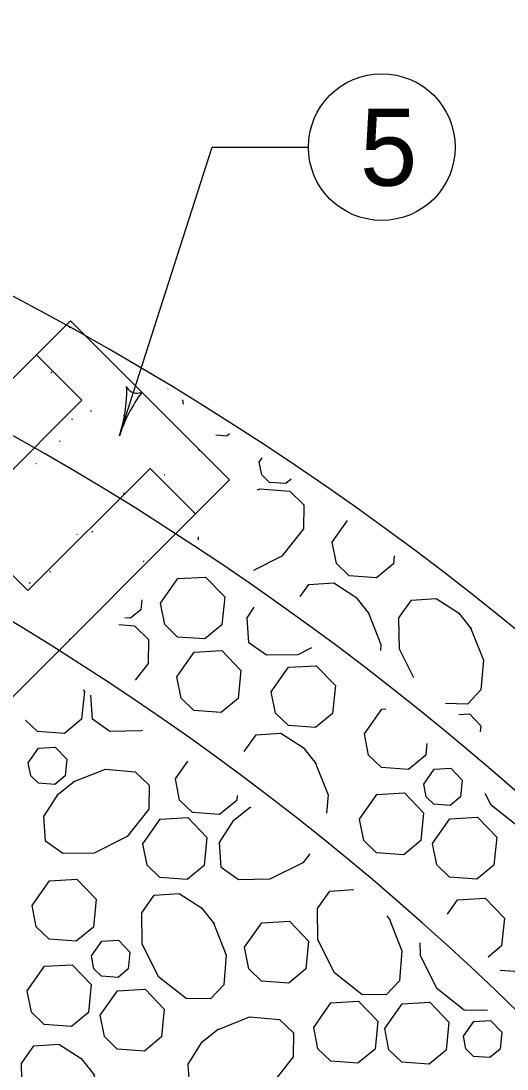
# Model space of a CAD drawing. Extents: x 1007 to 1035.5, y 1000.5 to 1021.5.
# Drawn here: x 1026.109 to 1027.37, y 1017.268 to 1019.987 of the extents above; entities that cross this region are included whole.
import ezdxf

# ---------------------------------------------------------------- set-up
doc = ezdxf.new("R2010")
doc.units = 0
doc.layers.add('1', color=7, linetype='Continuous')
doc.layers.add('5', color=7, linetype='Continuous')

msp = doc.modelspace()

# ---------------------------------------------------------------- linework, layer by layer
at = {"layer": '1'}
for p, q in [((1026.3646, 1018.911), (1026.6046, 1019.6594)), ((1026.6046, 1019.6594), (1026.6046, 1019.6594)), ((1026.6046, 1019.6594), (1026.8546, 1019.6594)), ((1025.5672, 1018.5388), (1026.2375, 1019.2092)), ((1026.2375, 1019.2092), (1026.65, 1018.7967)), ((1026.2355, 1019.1912), (1026.2369, 1019.1945)), ((1026.1492, 1019.1208), (1026.267, 1019.0029)), ((1026.1877, 1019.0737), (1026.1891, 1019.077)), ((1026.3813, 1019.0386), (1026.3827, 1019.0364)), ((1025.9502, 1018.6862), (1026.267, 1019.0029)), ((1026.2408, 1018.9556), (1026.2422, 1018.9534)), ((1026.2902, 1018.9742), (1026.2916, 1018.9774)), ((1026.3757, 1018.9652), (1026.376, 1018.9619)), ((1026.2089, 1018.8981), (1026.2103, 1018.8959)), ((1026.5703, 1018.8714), (1026.5718, 1018.8747)), ((1026.127, 1018.5094), (1026.4438, 1018.8262)), ((1026.1474, 1018.8402), (1026.1488, 1018.838)), ((1026.4438, 1018.8262), (1026.5616, 1018.7083)), ((1025.9798, 1018.1263), (1026.6501, 1018.7967)), ((1026.4803, 1018.8107), (1026.4818, 1018.8086)), ((1026.3757, 1018.7627), (1026.376, 1018.7595)), ((1025.9502, 1018.6862), (1026.127, 1018.5094)), ((1026.2535, 1018.6566), (1026.2549, 1018.6544)), ((1026.2938, 1018.6608), (1026.2952, 1018.664)), ((1026.4268, 1018.5842), (1026.4283, 1018.5874)), ((1026.1843, 1018.5604), (1026.1848, 1018.5572)), ((1026.1316, 1018.5277), (1026.133, 1018.531)), ((1026.2356, 1018.3821), (1026.2369, 1018.3851))]:
    msp.add_line(p, q, dxfattribs=at)
msp.add_circle((1027.0448, 1019.6594), 0.1902, dxfattribs=at)
for centre, radius, start, end in [((1022.4183, 1012.3034), 7.875, 0, 90), ((1022.4183, 1012.3262), 7.5371, 0, 90), ((1022.4183, 1012.3118), 7.1314, 0, 90), ((1025.9924, 1019.0304), 0.3909, 342.2201, 0.8889), ((1026.4101, 1019.0525), 0.0313, 210.9947, 293.1114), ((1026.7369, 1018.7916), 0.3909, 143.5673, 162.214), ((1025.9924, 1019.0304), 0.3909, 342.2079, 342.2202)]:
    msp.add_arc(centre, radius, start, end, dxfattribs=at)
at = {"layer": '5'}
for points in [[(1026.4911, 1019.0327), (1026.4903, 1019.0317)], [(1026.5286, 1019.0028), (1026.5297, 1019.0043)], [(1026.5306, 1018.9928), (1026.5287, 1019.0028)], [(1026.6501, 1018.9157), (1026.6433, 1018.9101), (1026.6141, 1018.9122)], [(1026.7271, 1018.8424), (1026.7348, 1018.8533)], [(1026.8097, 1018.7982), (1026.7959, 1018.7867), (1026.7535, 1018.7898), (1026.7336, 1018.8092), (1026.7271, 1018.8423)], [(1026.7223, 1018.7709), (1026.7289, 1018.7735), (1026.8059, 1018.7668), (1026.8426, 1018.732), (1026.8414, 1018.6695), (1026.7858, 1018.5985), (1026.7121, 1018.5617)], [(1026.9161, 1018.635), (1026.9554, 1018.6909)], [(1026.5698, 1018.6411), (1026.5693, 1018.6485)], [(1027.077, 1018.5992), (1027.075, 1018.579), (1027.0308, 1018.5422), (1026.9602, 1018.5473), (1026.9269, 1018.5796), (1026.9162, 1018.635)], [(1026.4711, 1018.4766), (1026.5159, 1018.5404), (1026.5875, 1018.5444), (1026.6373, 1018.4929), (1026.63, 1018.4206), (1026.5858, 1018.3838), (1026.5152, 1018.3889), (1026.4819, 1018.4212), (1026.4712, 1018.4766)], [(1026.8335, 1018.4938), (1026.8557, 1018.525), (1026.9201, 1018.5292), (1026.9778, 1018.4923), (1027.0115, 1018.45)], [(1026.4222, 1018.4852), (1026.4196, 1018.4596), (1026.3931, 1018.4375), (1026.3788, 1018.4385)], [(1026.8623, 1018.3607), (1026.8268, 1018.3429), (1026.7458, 1018.3415), (1026.7003, 1018.3739), (1026.6959, 1018.4383), (1026.7141, 1018.4667)], [(1027.1276, 1018.2835), (1027.0904, 1018.3578), (1027.089, 1018.4387), (1027.1214, 1018.4843), (1027.1858, 1018.4886), (1027.2435, 1018.4517), (1027.2773, 1018.4093)], [(1027.0094, 1018.4533), (1027.0426, 1018.3695), (1027.0413, 1018.354)], [(1026.3627, 1018.4211), (1026.4031, 1018.4176), (1026.4398, 1018.3827), (1026.4386, 1018.3202), (1026.4048, 1018.2772)], [(1027.2751, 1018.4127), (1027.3083, 1018.3288), (1027.3017, 1018.2518), (1027.2669, 1018.2152), (1027.2098, 1018.2163)], [(1026.5133, 1018.2857), (1026.5581, 1018.3495), (1026.6297, 1018.3536), (1026.6794, 1018.302), (1026.6722, 1018.2297), (1026.628, 1018.193), (1026.5573, 1018.1981), (1026.5241, 1018.2303), (1026.5133, 1018.2857)], [(1026.7583, 1018.2467), (1026.8031, 1018.3104), (1026.8747, 1018.3146), (1026.9244, 1018.263), (1026.9173, 1018.1907), (1026.873, 1018.1539), (1026.8024, 1018.1591), (1026.7692, 1018.1912), (1026.7583, 1018.2467)], [(1026.2699, 1018.2518), (1026.2737, 1018.2479), (1026.2664, 1018.1756), (1026.2223, 1018.1388), (1026.1516, 1018.1439), (1026.1208, 1018.1737)], [(1026.424, 1018.1468), (1026.4208, 1018.1452), (1026.3399, 1018.1438), (1026.2944, 1018.1762), (1026.2903, 1018.238)], [(1026.9997, 1018.1382), (1027.0445, 1018.2021), (1027.0556, 1018.2027)], [(1027.2445, 1018.188), (1027.2719, 1018.1896), (1027.3018, 1018.1586), (1027.3002, 1018.1426)], [(1026.6878, 1018.0918), (1026.7186, 1018.1351), (1026.783, 1018.1393), (1026.8407, 1018.1024), (1026.8744, 1018.0601)], [(1027.1617, 1018.1129), (1027.1586, 1018.0822), (1027.1144, 1018.0455), (1027.0438, 1018.0506), (1027.0105, 1018.0829), (1026.9998, 1018.1382)], [(1026.1279, 1018.0622), (1026.1548, 1018.1005), (1026.1978, 1018.1029), (1026.2276, 1018.072), (1026.2233, 1018.0286), (1026.1968, 1018.0066), (1026.1543, 1018.0096), (1026.1344, 1018.029), (1026.128, 1018.0622)], [(1026.5096, 1018.0212), (1026.5416, 1018.0668)], [(1026.8723, 1018.0634), (1026.9055, 1017.9796), (1026.9013, 1017.9317)], [(1026.2441, 1018.0131), (1026.3279, 1018.0463), (1026.4049, 1018.0397), (1026.4415, 1018.0049), (1026.4403, 1017.9424), (1026.3848, 1017.8714), (1026.299, 1017.8284), (1026.218, 1017.8271), (1026.1725, 1017.8594), (1026.1682, 1017.9238), (1026.2052, 1017.9815), (1026.2475, 1018.0152)], [(1027.1537, 1018.0077), (1027.1806, 1018.0459), (1027.2235, 1018.0484), (1027.2533, 1018.0174), (1027.2491, 1017.9741), (1027.2225, 1017.952), (1027.1801, 1017.9551), (1027.1602, 1017.9744), (1027.1538, 1018.0077)], [(1026.6698, 1017.9775), (1026.6685, 1017.9652), (1026.6243, 1017.9285), (1026.5537, 1017.9337), (1026.5204, 1017.9659), (1026.5097, 1018.0212)], [(1026.9872, 1017.9169), (1027.0319, 1017.9807), (1027.1035, 1017.9847), (1027.1533, 1017.9332), (1027.1461, 1017.8609), (1027.1018, 1017.8241), (1027.0312, 1017.8292), (1026.9979, 1017.8615), (1026.9872, 1017.9169)], [(1027.4127, 1017.8967), (1027.3994, 1017.897), (1027.3284, 1017.9525), (1027.3129, 1017.9835)], [(1026.858, 1017.8262), (1026.8403, 1017.8036), (1026.7544, 1017.7607), (1026.6735, 1017.7592), (1026.628, 1017.7916), (1026.6237, 1017.8561), (1026.6607, 1017.9137), (1026.703, 1017.9475)], [(1026.6996, 1017.9453), (1026.7064, 1017.948)], [(1026.4253, 1017.8526), (1026.4701, 1017.9164), (1026.5417, 1017.9205), (1026.5914, 1017.8689), (1026.5842, 1017.7966), (1026.54, 1017.7598), (1026.4693, 1017.765), (1026.4361, 1017.7972), (1026.4253, 1017.8526)], [(1027.1765, 1017.8536), (1027.2213, 1017.9173), (1027.2929, 1017.9214), (1027.3427, 1017.8699), (1027.3354, 1017.7976), (1027.2913, 1017.7608), (1027.2206, 1017.7659), (1027.1873, 1017.7982), (1027.1766, 1017.8536)], [(1026.1378, 1017.6927), (1026.1827, 1017.7564), (1026.2543, 1017.7605), (1026.304, 1017.7089), (1026.2968, 1017.6367), (1026.2526, 1017.5999), (1026.1819, 1017.605), (1026.1487, 1017.6372), (1026.1379, 1017.6927)], [(1027.0638, 1017.6585), (1027.0971, 1017.5747), (1027.0904, 1017.4976), (1027.0557, 1017.461), (1026.9932, 1017.4622), (1026.9222, 1017.5177), (1026.8792, 1017.6036), (1026.8778, 1017.6845), (1026.9102, 1017.7301), (1026.9723, 1017.7342)], [(1026.6083, 1017.6477), (1026.6416, 1017.5638), (1026.6349, 1017.4867), (1026.6002, 1017.4502), (1026.5377, 1017.4513), (1026.4667, 1017.5069), (1026.4237, 1017.5927), (1026.4223, 1017.6737), (1026.4547, 1017.7192), (1026.5191, 1017.7235), (1026.5768, 1017.6866), (1026.6105, 1017.6442)], [(1027.215, 1017.6702), (1027.2413, 1017.7076), (1027.3128, 1017.7117), (1027.3626, 1017.6601), (1027.3554, 1017.5878), (1027.3204, 1017.5587)], [(1026.6888, 1017.5842), (1026.7337, 1017.648), (1026.8053, 1017.6521), (1026.855, 1017.6005), (1026.8478, 1017.5282), (1026.8036, 1017.4914), (1026.7329, 1017.4966), (1026.6997, 1017.5287), (1026.6889, 1017.5842)], [(1027.0575, 1017.6657), (1027.066, 1017.6551)], [(1026.2918, 1017.562), (1026.3188, 1017.6002), (1026.3617, 1017.6027), (1026.3915, 1017.5717), (1026.3873, 1017.5284), (1026.3607, 1017.5063), (1026.3183, 1017.5094), (1026.2983, 1017.5287), (1026.2919, 1017.562)], [(1027.3192, 1017.4203), (1027.2588, 1017.4215), (1027.1878, 1017.4771), (1027.1449, 1017.5629), (1027.1443, 1017.5959)], [(1026.1253, 1017.4712), (1026.1702, 1017.535), (1026.2417, 1017.5391), (1026.2914, 1017.4876), (1026.2843, 1017.4152), (1026.24, 1017.3785), (1026.1693, 1017.3836), (1026.1362, 1017.4158), (1026.1253, 1017.4712)], [(1027.3518, 1017.5253), (1027.3887, 1017.5222), (1027.4253, 1017.4874), (1027.4245, 1017.448)], [(1026.3147, 1017.408), (1026.3595, 1017.4717), (1026.4311, 1017.4758), (1026.4808, 1017.4242), (1026.4737, 1017.3519), (1026.4294, 1017.3152), (1026.3588, 1017.3203), (1026.3255, 1017.3526), (1026.3148, 1017.4079)], [(1026.8683, 1017.3764), (1026.913, 1017.4402), (1026.9846, 1017.4442), (1027.0343, 1017.3927), (1027.0272, 1017.3204), (1026.9829, 1017.2836), (1026.9123, 1017.2887), (1026.8791, 1017.3209), (1026.8683, 1017.3763)], [(1027.0526, 1017.3737), (1027.0974, 1017.4374), (1027.169, 1017.4415), (1027.2188, 1017.3899), (1027.2115, 1017.3177), (1027.1673, 1017.2809), (1027.0967, 1017.286), (1027.0634, 1017.3182), (1027.0527, 1017.3737)], [(1026.6183, 1017.3706), (1026.7021, 1017.4037), (1026.7791, 1017.3971), (1026.8157, 1017.3623), (1026.8145, 1017.2998), (1026.759, 1017.2288), (1026.6731, 1017.1859), (1026.5922, 1017.1844), (1026.5467, 1017.2168), (1026.5423, 1017.2812), (1026.5793, 1017.3389), (1026.6216, 1017.3727)], [(1027.2565, 1017.354), (1027.2834, 1017.3922), (1027.3263, 1017.3947), (1027.3562, 1017.3637), (1027.3518, 1017.3204), (1027.3253, 1017.2983), (1027.283, 1017.3014), (1027.263, 1017.3207), (1027.2565, 1017.3539)], [(1026.2965, 1017.2572), (1026.3298, 1017.1734), (1026.3232, 1017.0963), (1026.2883, 1017.0597), (1026.2258, 1017.0609), (1026.1548, 1017.1165), (1026.1119, 1017.2023), (1026.1105, 1017.2832), (1026.1428, 1017.3287), (1026.2073, 1017.3331), (1026.2649, 1017.2962), (1026.2987, 1017.2538)]]:
    msp.add_lwpolyline(points, dxfattribs=at)

# ---------------------------------------------------------------- texts
at = {"layer": '1'}
msp.add_text('5', height=0.2, dxfattribs=at).set_placement((1026.9881, 1019.5594))

doc.saveas('drawing.dxf')
